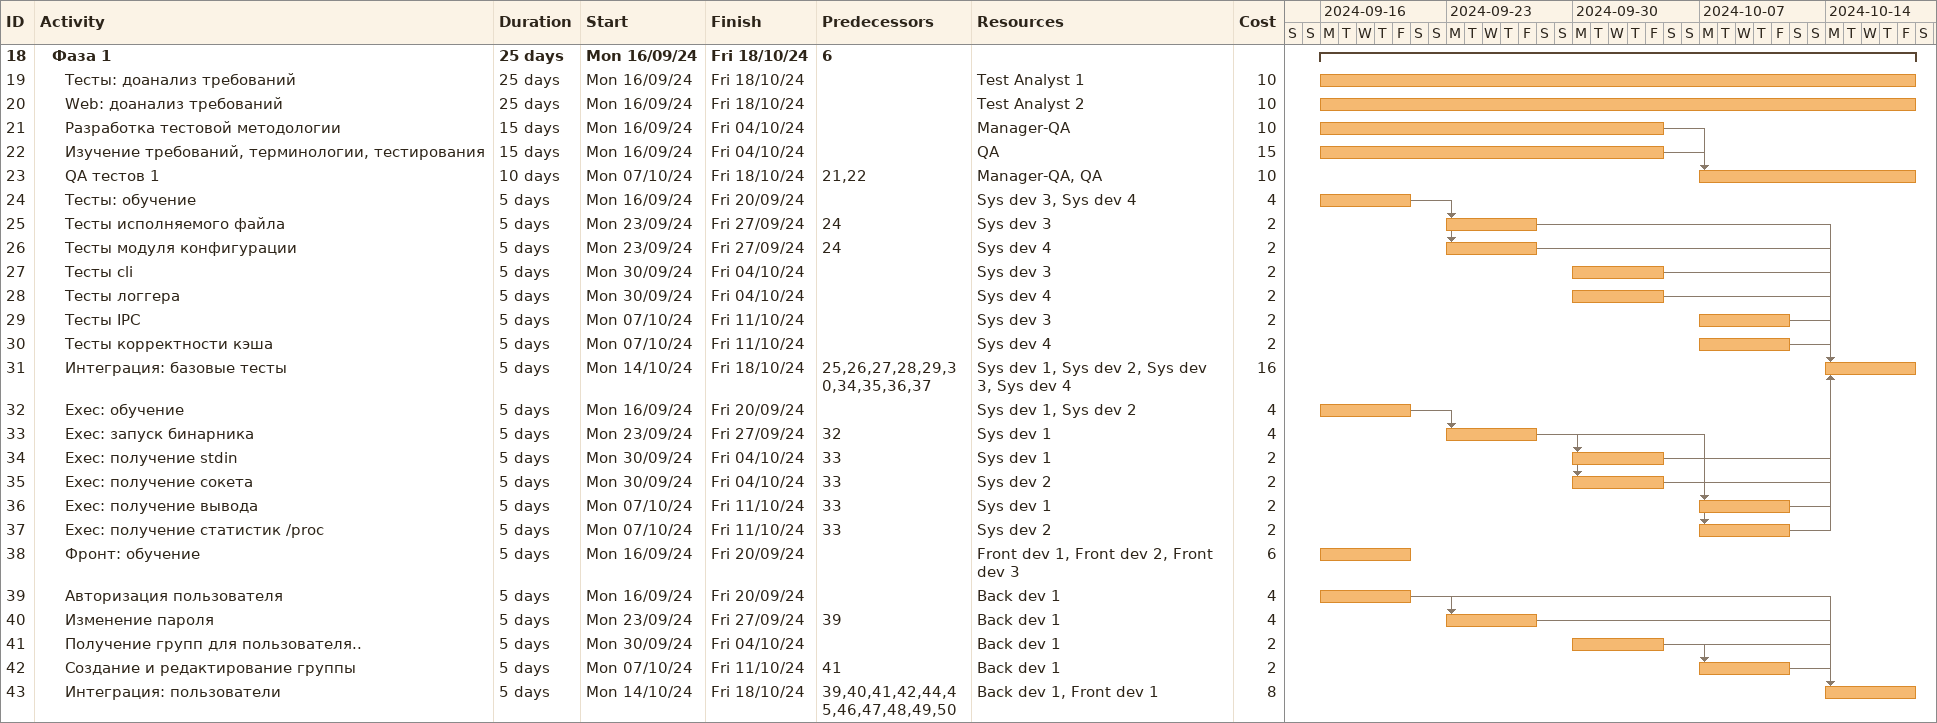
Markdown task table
| ID | Level | Task | Duration | Start | Finish | Predecessors | Resources | Cost |
|---|---|---|---|---|---|---|---|---|
| 18 | 2 | **Фаза 1** | 25d | 2024-09-16 | 2024-10-18 | 6 |  |  |
| 19 | 3 | Тесты: доанализ требований | 25d | 2024-09-16 | 2024-10-18 |  | Test Analyst 1 | 10 |
| 20 | 3 | Web: доанализ требований | 25d | 2024-09-16 | 2024-10-18 |  | Test Analyst 2 | 10 |
| 21 | 3 | Разработка тестовой методологии | 15d | 2024-09-16 | 2024-10-04 |  | Manager-QA | 10 |
| 22 | 3 | Изучение требований, терминологии, тестирования | 15d | 2024-09-16 | 2024-10-04 |  | QA | 15 |
| 23 | 3 | QA тестов 1 | 10d | 2024-10-07 | 2024-10-18 | 21, 22 | Manager-QA, QA | 10 |
| 24 | 3 | Тесты: обучение | 5d | 2024-09-16 | 2024-09-20 |  | Sys dev 3, Sys dev 4 | 4 |
| 25 | 3 | Тесты исполняемого файла | 5d | 2024-09-23 | 2024-09-27 | 24 | Sys dev 3 | 2 |
| 26 | 3 | Тесты модуля конфигурации | 5d | 2024-09-23 | 2024-09-27 | 24 | Sys dev 4 | 2 |
| 27 | 3 | Тесты cli | 5d | 2024-09-30 | 2024-10-04 |  | Sys dev 3 | 2 |
| 28 | 3 | Тесты логгера | 5d | 2024-09-30 | 2024-10-04 |  | Sys dev 4 | 2 |
| 29 | 3 | Тесты IPC | 5d | 2024-10-07 | 2024-10-11 |  | Sys dev 3 | 2 |
| 30 | 3 | Тесты корректности кэша | 5d | 2024-10-07 | 2024-10-11 |  | Sys dev 4 | 2 |
| 31 | 3 | Интеграция: базовые тесты | 5d | 2024-10-14 | 2024-10-18 | 25, 26, 27, 28, 29, 30, 34, 35, 36, 37 | Sys dev 1, Sys dev 2, Sys dev 3, Sys dev 4 | 16 |
| 32 | 3 | Exec: обучение | 5d | 2024-09-16 | 2024-09-20 |  | Sys dev 1, Sys dev 2 | 4 |
| 33 | 3 | Exec: запуск бинарника | 5d | 2024-09-23 | 2024-09-27 | 32 | Sys dev 1 | 4 |
| 34 | 3 | Exec: получение stdin | 5d | 2024-09-30 | 2024-10-04 | 33 | Sys dev 1 | 2 |
| 35 | 3 | Exec: получение сокета | 5d | 2024-09-30 | 2024-10-04 | 33 | Sys dev 2 | 2 |
| 36 | 3 | Exec: получение вывода | 5d | 2024-10-07 | 2024-10-11 | 33 | Sys dev 1 | 2 |
| 37 | 3 | Exec: получение статистик /proc | 5d | 2024-10-07 | 2024-10-11 | 33 | Sys dev 2 | 2 |
| 38 | 3 | Фронт: обучение | 5d | 2024-09-16 | 2024-09-20 |  | Front dev 1, Front dev 2, Front dev 3 | 6 |
| 39 | 3 | Авторизация пользователя | 5d | 2024-09-16 | 2024-09-20 |  | Back dev 1 | 4 |
| 40 | 3 | Изменение пароля | 5d | 2024-09-23 | 2024-09-27 | 39 | Back dev 1 | 4 |
| 41 | 3 | Получение групп для пользователя.. | 5d | 2024-09-30 | 2024-10-04 |  | Back dev 1 | 2 |
| 42 | 3 | Создание и редактирование группы | 5d | 2024-10-07 | 2024-10-11 | 41 | Back dev 1 | 2 |
| 43 | 3 | Интеграция: пользователи | 5d | 2024-10-14 | 2024-10-18 | 39, 40, 41, 42, 44, 45, 46, 47, 48, 49, 50 | Back dev 1, Front dev 1 | 8 |
